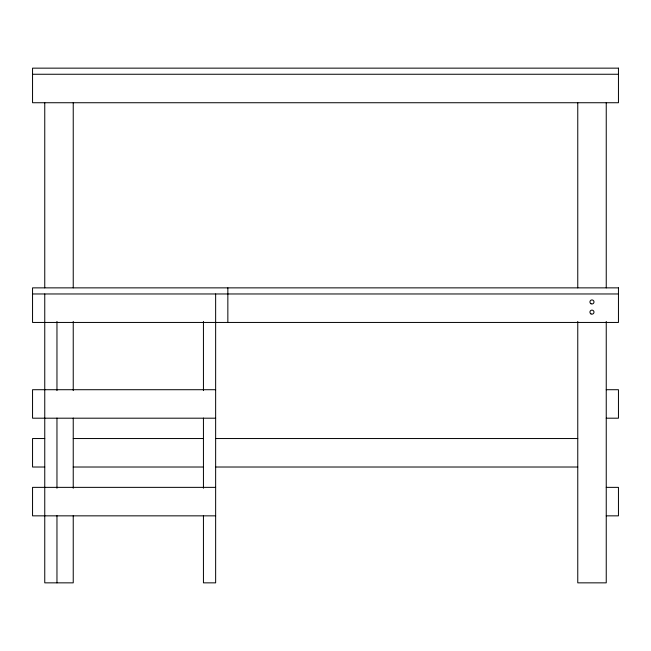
<?xml version="1.0" encoding="UTF-8"?>
<svg xmlns="http://www.w3.org/2000/svg" width="651" height="651" viewBox="0 0 651 651"><rect width="100%" height="100%" fill="white"/><g stroke="black" fill="none" stroke-linecap="round" stroke-linejoin="round"><path stroke-width="0.98" d="M32.55 74.255L618.45 74.255M32.55 293.967L618.45 293.967M215.644 389.713L32.55 389.713L32.55 418.194L215.644 418.194M606.244 389.713L618.45 389.713L618.45 418.194L606.244 418.194M44.756 438.538L32.55 438.538L32.55 467.019L44.756 467.019M73.237 438.538L203.438 438.538M215.644 438.538L577.762 438.538M73.237 467.019L203.438 467.019M215.644 467.019L577.762 467.019M215.644 487.363L32.55 487.363L32.55 515.844L215.644 515.844M606.244 487.363L618.45 487.363L618.45 515.844L606.244 515.844M606.244 102.736L606.244 287.864M606.244 321.431L606.244 582.848L577.762 582.848L577.762 321.431M577.762 102.736L577.762 287.864M227.85 287.864L227.85 322.448M215.644 293.967L215.644 582.848L203.438 582.848L203.438 515.714M203.438 321.431L203.438 390.6M203.438 418.064L203.438 488.25M73.237 102.736L73.237 287.864M73.237 321.431L73.237 390.6M73.237 418.064L73.237 488.25M73.237 515.714L73.237 582.848L44.756 582.848L44.756 293.967M56.962 321.431L56.962 390.6M56.962 418.064L56.962 488.25M56.962 515.714L56.962 582.848M44.756 102.736L44.756 287.864M618.45 68.152L32.55 68.152L32.55 102.736L618.45 102.736L618.45 68.152M618.45 287.864L32.55 287.864L32.55 322.448L618.45 322.448L618.45 287.864M590.945 313.896A2.034 2.034 0 0 0 593.997 312.138A2.034 2.034 0 0 0 590.945 310.372A2.034 2.034 0 0 0 590.945 313.896M590.945 303.724A2.034 2.034 0 0 0 593.997 301.966A2.034 2.034 0 0 0 590.945 300.201A2.034 2.034 0 0 0 590.945 303.724"/></g></svg>
